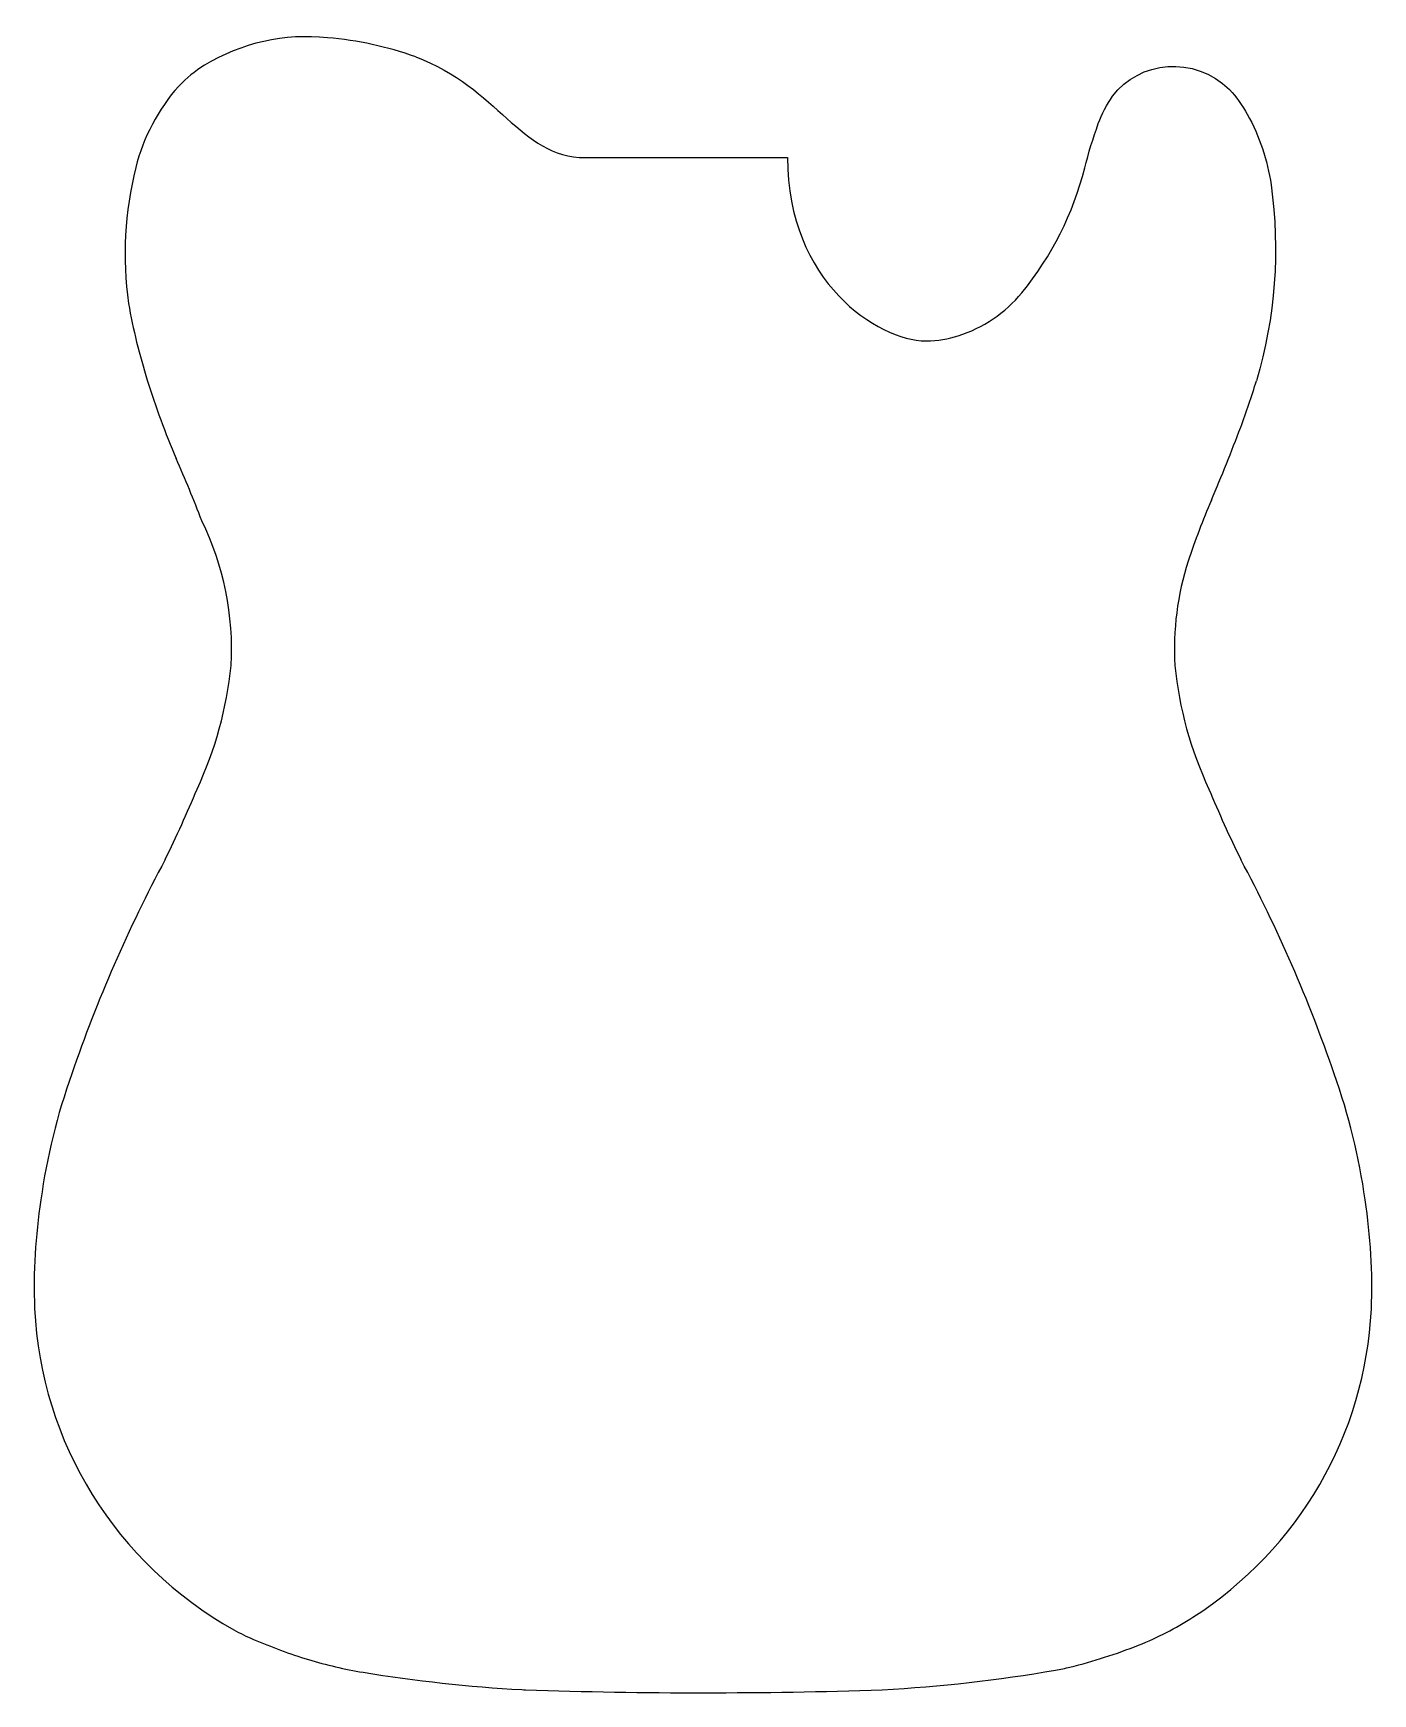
# Model space of a CAD drawing. Extents: x -16 to 308, y 132 to 532.
import ezdxf

# ---------------------------------------------------------------- set-up
doc = ezdxf.new("R2010")
doc.units = 0
doc.layers.add('umriss', color=7, linetype='CONTINUOUS')

msp = doc.modelspace()

# ---------------------------------------------------------------- linework, layer by layer
at = {"layer": 'umriss', "color": 5}
for p, q in [((117.677212, 502.291674), (149.595851, 502.291674)), ((149.595851, 502.291674), (166.495841, 502.291674))]:
    msp.add_line(p, q, dxfattribs=at)
for points in [[(55.493889, 531.213931), (45.111355, 532.311919), (34.653221, 529.979257), (25.750887, 524.579734)], [(76.748698, 526.580945), (69.902433, 529.049945), (62.754921, 530.607715), (55.493889, 531.213931)], [(76.749045, 526.581293), (96.80985, 519.206231), (101.75305, 502.44504), (117.677212, 502.291674)], [(244.992024, 517.115838), (251.329711, 525.66563), (264.697707, 527.050382), (273.200743, 518.728216)], [(25.750505, 524.579734), (23.496176, 523.152383), (21.416263, 521.471487), (19.552509, 519.570782)], [(19.552509, 519.570782), (14.554183, 513.934068), (10.997059, 507.192056), (9.179741, 499.912353)], [(241.530658, 510.519208), (242.377117, 512.863), (243.541333, 515.082278), (244.992024, 517.115838)], [(273.200743, 518.728216), (274.861649, 516.900204), (276.305736, 514.8903), (277.505093, 512.737798)], [(238.256671, 499.793029), (239.17501, 503.417924), (240.26752, 506.997429), (241.530658, 510.519208)], [(277.505093, 512.737798), (280.44947, 507.459653), (282.390942, 501.692166), (283.233161, 495.721206)], [(166.495841, 502.291674), (166.495841, 472.22097), (188.325928, 458.173172), (199.878344, 458.050943)], [(9.179741, 499.912353), (6.504703, 489.18739), (5.902835, 478.058641), (7.405628, 467.112128)], [(223.071462, 469.69187), (230.287135, 478.512298), (235.469713, 488.785484), (238.256671, 499.793029)], [(283.233161, 495.721206), (285.466704, 479.888878), (284.257894, 463.766829), (279.68775, 448.433934)], [(207.669086, 459.269694), (213.720577, 461.18327), (219.074303, 464.805899), (223.071497, 469.691731)], [(7.405976, 467.112479), (8.526258, 460.845552), (10.046986, 454.655147), (11.959192, 448.578815)], [(199.878344, 458.050943), (202.925049, 458.012205), (205.330053, 458.529729), (207.669086, 459.269833)], [(11.959192, 448.578645), (13.956521, 442.164253), (16.278418, 435.853507), (18.915188, 429.669706)], [(275.902127, 437.210779), (277.298422, 440.906104), (278.561038, 444.64942), (279.687715, 448.433791)], [(268.820064, 419.607817), (271.308105, 425.424344), (273.669627, 431.293391), (275.902127, 437.210779)], [(25.123402, 414.644089), (23.171398, 419.699286), (21.101287, 424.70928), (18.915188, 429.669884)], [(268.82003, 419.60831), (266.760137, 414.791692), (264.888215, 409.898209), (263.208644, 404.938996)], [(32.207273, 379.715356), (32.847096, 391.761939), (30.410602, 403.774088), (25.123402, 414.644089)], [(263.209721, 404.938996), (260.6327, 396.786675), (259.543665, 388.245516), (259.993989, 379.715147)], [(23.976357, 349.912083), (28.364821, 359.328633), (31.146044, 369.399393), (32.207273, 379.715008)], [(259.993989, 379.715495), (261.055982, 369.399535), (263.837136, 359.32912), (268.224557, 349.912226)], [(16.264967, 332.886457), (19.013205, 338.481441), (21.584908, 344.159197), (23.976669, 349.912083)], [(268.224557, 349.912226), (270.616631, 344.15934), (273.188786, 338.481577), (275.937268, 332.886596)], [(16.264967, 332.886457), (7.365205, 316.275406), (-0.169302, 298.98303), (-6.265457, 281.176255)], [(298.46637, 281.176394), (292.369903, 298.982818), (284.836057, 316.275197), (275.937268, 332.886596)], [(-6.265457, 281.176255), (-9.816533, 271.319736), (-12.318025, 261.123076), (-13.728292, 250.752216)], [(305.930562, 250.752355), (304.519947, 261.123215), (302.018177, 271.319878), (298.46637, 281.176394)], [(-13.728292, 250.752182), (-15.076795, 242.09861), (-15.587493, 233.337323), (-15.253956, 224.587471)], [(307.446458, 224.373432), (307.796471, 233.194224), (307.288901, 242.027842), (305.930562, 250.752355)], [(-15.254304, 224.587471), (-13.792247, 192.262373), (4.38673, 162.958919), (32.856933, 147.035452)], [(264.373242, 150.054802), (289.980992, 166.527409), (306.011443, 194.186606), (307.446458, 224.373432)], [(251.257971, 143.316113), (255.840384, 145.135168), (260.232706, 147.391964), (264.372199, 150.054663)], [(32.85589, 147.035591), (34.38569, 146.18006), (35.959458, 145.404125), (37.5708, 144.710287)], [(37.571843, 144.70994), (41.900106, 142.846429), (46.330453, 141.224278), (50.842169, 139.850854)], [(234.68474, 138.014872), (240.325914, 139.403207), (245.863787, 141.174539), (251.259014, 143.316252)], [(50.841126, 139.851236), (55.165601, 138.534433), (59.574433, 137.506051), (64.037939, 136.772902)], [(64.038982, 136.772554), (76.740947, 134.68642), (89.548332, 133.286232), (102.404587, 132.579152)], [(189.375895, 132.556524), (203.395671, 133.311258), (217.357818, 134.889579), (231.188442, 137.283044)], [(231.187399, 137.283044), (232.361104, 137.486239), (233.527475, 137.730378), (234.683697, 138.014872)], [(102.403545, 132.579499), (102.677367, 132.564206), (102.95119, 132.552388), (103.225013, 132.542969)], [(103.226056, 132.542969), (131.934593, 131.580279), (160.66774, 131.584763), (189.375895, 132.556177)]]:
    msp.add_open_spline(points, degree=3, dxfattribs=at)

doc.saveas('drawing.dxf')
